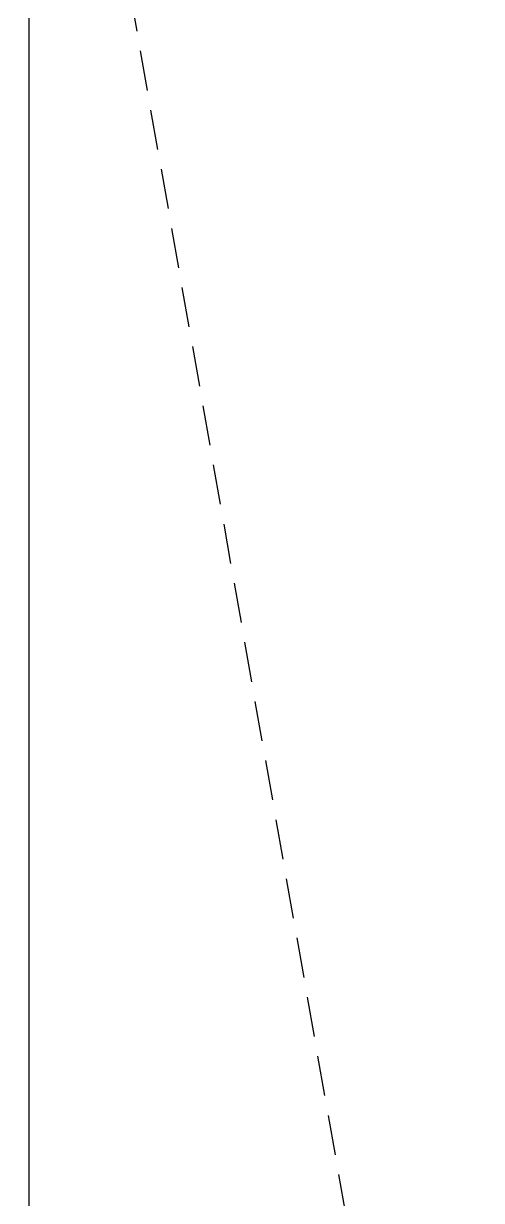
# Model space of a CAD drawing. Header units: millimetres. Extents: x 1217 to 2428, y 234 to 644.
# Drawn here: x 2197.03 to 2205.6, y 401.83 to 423.88 of the extents above; entities that cross this region are included whole.
import ezdxf

# ---------------------------------------------------------------- set-up
doc = ezdxf.new("R2010")
doc.units = ezdxf.units.MM
doc.linetypes.add('HIDDEN', pattern=[0.375, 0.25, -0.125])
doc.layers.get('0').update_dxf_attribs({"lineweight": 5})
for name, color, linetype in [('0.1', 251, 'Continuous'), ('0.2', 2, 'Continuous'), ('MURO', 5, 'Continuous')]:
    doc.layers.add(name, color=color, linetype=linetype)
doc.styles.add('INTERARQ', font='arial.ttf')
doc.dimstyles.new('ESCALA_1-50', dxfattribs={"dimtxt": 0.15, "dimasz": 0.06, "dimexe": 0.18, "dimexo": 0.0625, "dimgap": 0, "dimtad": 0, "dimtih": 1, "dimtoh": 1, "dimzin": 0, "dimdsep": 46, "dimtxsty": 'INTERARQ', "dimblk": 'DIMTICK', "dimcen": 0, "dimse1": 1, "dimse2": 1, "dimclrd": 256, "dimclre": 1, "dimclrt": 2, "dimadec": 0, "dimazin": 0, "dimtfac": 4.5, "dimtofl": 0, "dimtmove": 2, "dimatfit": 3, "dimldrblk": 'DIMTICK', "dimfxl": 0, "dimtolj": 1, "dimtzin": 0, "dimarcsym": 0})

# ---------------------------------------------------------------- blocks, each defined once
blk = doc.blocks.new('DIMTICK')
at = {"color": 1}
for p, q in [((-1, 0), (1, 0)), ((0, 1), (0, -1))]:
    blk.add_line(p, q, dxfattribs=at)
at = {"color": 3, "const_width": 0.141}
blk.add_lwpolyline([(0.71, 0.71), (-0.71, -0.71)], dxfattribs=at)
blk = doc.blocks.new('*D1713')
at = {"layer": '0.1', "lineweight": -2, "ltscale": 3, "transparency": 16777216}
for start, end in [(101.3456, 137.7192), (142.207, 178.6544)]:
    blk.add_arc((2205.617, 387.071), 2.555, start, end, dxfattribs=at)
at = {"layer": 'DEFPOINTS', "color": 0, "ltscale": 3, "transparency": 16777216}
for p in [(2196.562, 438.421, 0), (2204.091, 389.12), (2197.128, 387.071, 0), (2205.387, 387.071, 0), (2205.599, 387.171, 0)]:
    blk.add_point(p, dxfattribs=at)
at = {"layer": '0.1', "lineweight": -2, "ltscale": 3, "transparency": 16777216, "xscale": 0.06, "yscale": 0.06, "zscale": 0.06}
for p, rotation in [((2205.173, 389.587), 10.67281767583628), ((2203.062, 387.071), 269.3271823241639)]:
    blk.add_blockref('DIMTICK', p, dxfattribs=dict(at, rotation=rotation))
at = {"layer": '0.1', "color": 2, "ltscale": 3, "transparency": 16777216, "insert": (2203.66, 388.713), "char_height": 0.15, "attachment_point": 5, "style": 'INTERARQ'}
blk.add_mtext('\\A1;80°', dxfattribs=at)

msp = doc.modelspace()

# ---------------------------------------------------------------- linework, layer by layer
at = {"layer": '0.2', "linetype": 'HIDDEN', "ltscale": 3, "elevation": 0}
msp.add_lwpolyline([(2205.59923, 387.171), (2196.56247, 438.421)], dxfattribs=at)
at = {"layer": 'MURO', "ltscale": 3, "elevation": 0}
msp.add_lwpolyline([(2197.12791, 434.50099), (2197.12791, 377.37099)], dxfattribs=at)

# ---------------------------------------------------------------- dimensions: what is measured, and where the dimension line sits
at = {"layer": '0.1', "ltscale": 3}
dim = msp.add_angular_dim_2l(base=(2204.09125, 389.12025), line1=((2205.59923, 387.171, 0), (2196.56247, 438.421, 0)), line2=((2205.3868, 387.07099, 0), (2197.12791, 387.07099, 0)), dimstyle='ESCALA_1-50', dxfattribs=at)
dim.commit()
dim.dimension.update_dxf_attribs({"geometry": '*D1713', "text_midpoint": (2203.65978, 388.71318)})

doc.saveas('drawing.dxf')
